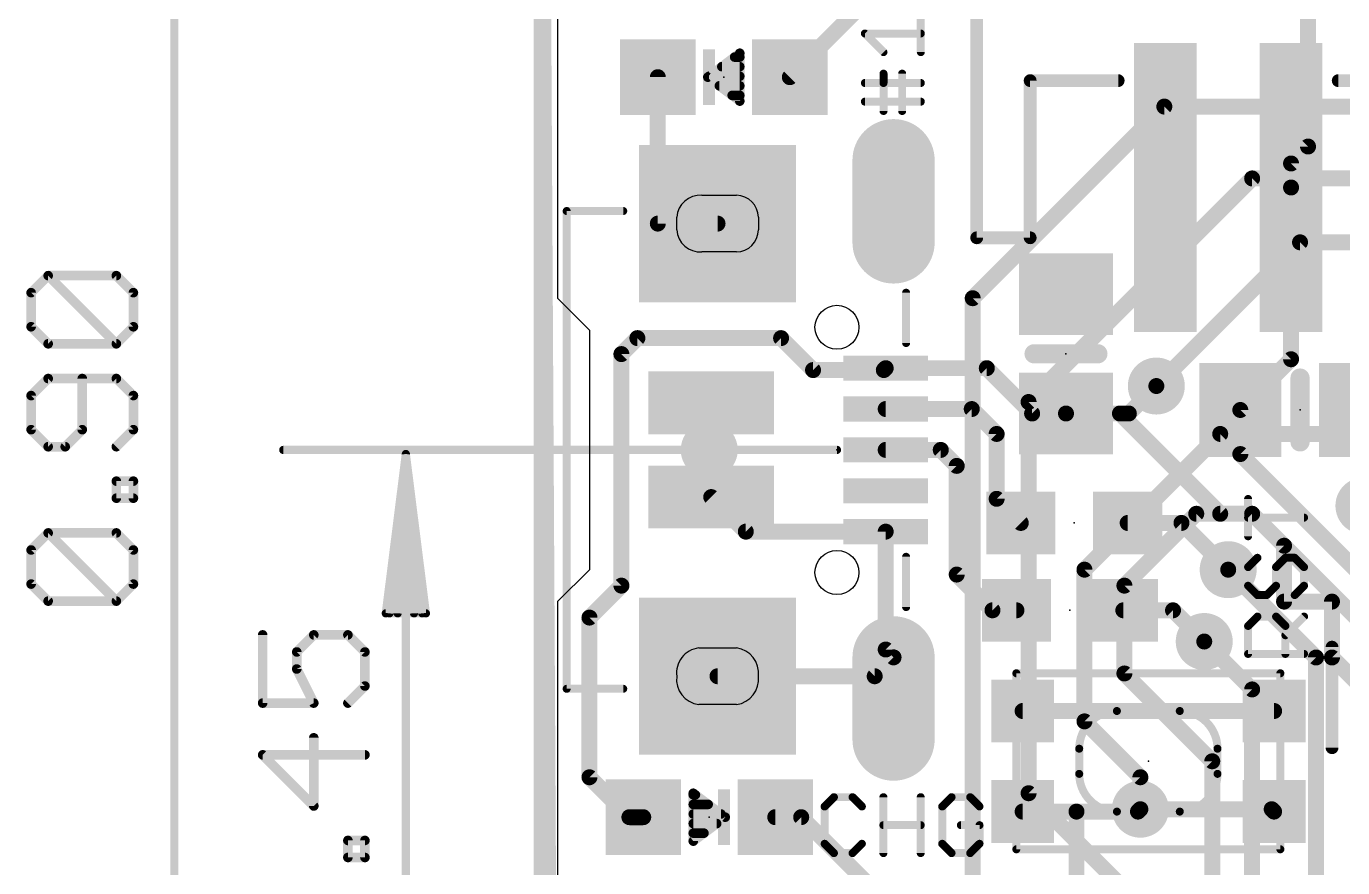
# Model space of a CAD drawing. Extents: x -8.4 to 62, y -6.5 to 32.8.
# Drawn here: x -8.45 to 12.49, y 4.78 to 18.17 of the extents above; entities that cross this region are included whole.
import ezdxf

# ---------------------------------------------------------------- set-up
doc = ezdxf.new("R2010")
doc.units = 0
for name, color, linetype in [('1', 12, 'CONTINUOUS'), ('16', 132, 'CONTINUOUS'), ('17', 110, 'CONTINUOUS'), ('18', 110, 'CONTINUOUS'), ('20', 53, 'CONTINUOUS'), ('21', 40, 'CONTINUOUS'), ('23', 40, 'CONTINUOUS'), ('47', 253, 'CONTINUOUS')]:
    doc.layers.add(name, color=color, linetype=linetype)

# ---------------------------------------------------------------- blocks, each defined once
blk = doc.blocks.new('RECT')
blk.add_solid([(-0.5, -0.5), (0.5, -0.5), (-0.5, 0.5), (0.5, 0.5)])
blk = doc.blocks.new('OFFSETP100')
at = {"const_width": 1}
blk.add_lwpolyline([(0, 0), (1, 0)], dxfattribs=at)
at = {"const_width": 0.5}
for points in [[(0, 0.25, 1), (0, -0.25)], [(1, -0.25, 1), (1, 0.25)]]:
    blk.add_lwpolyline(points, format="xyb", dxfattribs=at)
blk = doc.blocks.new('SQUAREP')
blk.add_solid([(-0.5, -0.5), (0.5, -0.5), (-0.5, 0.5), (0.5, 0.5)])
blk = doc.blocks.new('ROUNDV')
at = {"const_width": 0.5}
blk.add_lwpolyline([(0, -0.25, 1), (0, 0.25, 1), (0, -0.25)], format="xyb", dxfattribs=at)

msp = doc.modelspace()

# ---------------------------------------------------------------- linework, layer by layer
at = {"layer": '1', "const_width": 0.254}
for points in [[(-0.254, 23.241), (-0.254, -0.254)], [(3.695, 17.359), (5.588, 19.252)], [(11.938, 18.796), (11.938, 16.256)], [(1.595, 17.359), (1.595, 15.03)], [(11.938, 16.256), (11.668, 15.986)], [(11.668, 15.986), (11.668, 15.604)], [(11.668, 15.604), (11.668, 12.872)], [(1.595, 15.03), (2.545, 15.03)], [(1.016, 12.954), (1.27, 13.208)], [(1.27, 13.208), (3.556, 13.208)], [(3.556, 13.208), (4.064, 12.7)], [(1.016, 9.271), (1.016, 12.954)], [(11.668, 12.872), (10.861, 12.065)], [(4.064, 12.7), (5.19, 12.7)], [(5.19, 12.7), (5.22, 12.73)], [(5.22, 12.73), (6.828, 12.73)], [(6.828, 12.73), (7.549, 12.009)], [(9.525, 12.446), (9.088, 12.009)], [(5.22, 12.08), (6.589, 12.08)], [(6.589, 12.08), (6.985, 11.684)], [(10.861, 12.065), (10.861, 11.364)], [(7.549, 12.009), (8.088, 12.009)], [(8.946, 12.009), (8.088, 12.009)], [(9.088, 12.009), (8.946, 12.009)], [(10.541, 10.414), (8.946, 12.009)], [(6.985, 11.684), (6.985, 10.652)], [(5.22, 11.43), (6.096, 11.43)], [(6.096, 11.43), (6.35, 11.176)], [(10.861, 11.364), (13.02, 9.205)], [(6.35, 11.176), (6.35, 9.4475)], [(2.995, 10.13), (2.445, 10.68)], [(6.985, 10.652), (7.369, 10.268)], [(10.541, 10.414), (11.049, 10.414)], [(11.049, 10.414), (11.557, 9.906)], [(9.069, 10.268), (9.925, 10.268)], [(9.925, 10.268), (10.668, 9.525)], [(5.22, 10.13), (2.995, 10.13)], [(5.22, 10.13), (5.22, 8.255)], [(11.557, 9.906), (11.557, 9.017)], [(6.35, 9.4475), (6.9188, 8.8787)], [(0.508, 8.763), (1.016, 9.271)], [(6.9188, 8.8787), (7.2998, 8.8787)], [(8.9998, 8.8787), (9.7903, 8.8787)], [(9.7903, 8.8787), (10.287, 8.382)], [(11.557, 9.017), (12.319, 9.017)], [(12.319, 9.017), (12.319, 8.128)], [(0.508, 6.223), (0.508, 8.763)], [(5.22, 8.255), (5.345, 8.13)], [(5.045, 7.83), (5.345, 8.13)], [(12.319, 8.128), (13.02, 7.427)], [(2.545, 7.83), (5.045, 7.83)], [(7.398, 7.277), (11.398, 7.277)], [(1.143, 5.588), (0.508, 6.223)], [(1.363, 5.588), (1.143, 5.588)], [(3.463, 5.588), (3.876, 5.588)], [(3.876, 5.588), (5.273, 4.191)], [(7.398, 5.677), (8.255, 5.677)], [(8.255, 5.677), (9.233, 5.677)], [(8.255, 3.683), (8.255, 5.677)], [(9.233, 5.677), (9.271, 5.715)], [(9.271, 5.715), (11.36, 5.715)], [(11.36, 5.715), (11.398, 5.677)]]:
    msp.add_lwpolyline(points, dxfattribs=at)
at = {"layer": '1', "const_width": 0.127}
for points in [[(1.6585, 17.359, 1), (1.5315, 17.359)], [(3.6501, 17.4039, 1), (3.7399, 17.3141)], [(11.9829, 16.2111, 1), (11.8931, 16.3009)], [(11.8745, 16.256, 1), (12.0015, 16.256)], [(11.7315, 15.986, 1), (11.6045, 15.986)], [(11.6231, 16.0309, 1), (11.7129, 15.9411)], [(11.7315, 15.604, 1), (11.6045, 15.604)], [(11.6045, 15.604, 1), (11.7315, 15.604)], [(1.595, 15.0935, 1), (1.595, 14.9665)], [(1.5315, 15.03, 1), (1.6585, 15.03)], [(2.545, 14.9665, 1), (2.545, 15.0935)], [(1.27, 13.2715, 1), (1.27, 13.1445)], [(1.3149, 13.1631, 1), (1.2251, 13.2529)], [(3.6009, 13.2529, 1), (3.5111, 13.1631)], [(3.556, 13.1445, 1), (3.556, 13.2715)], [(1.0795, 12.954, 1), (0.9525, 12.954)], [(0.9711, 12.9989, 1), (1.0609, 12.9091)], [(11.7129, 12.8271, 1), (11.6231, 12.9169)], [(4.064, 12.7635, 1), (4.064, 12.6365)], [(4.0191, 12.6551, 1), (4.1089, 12.7449)], [(5.1451, 12.7449, 1), (5.2349, 12.6551)], [(5.22, 12.7935, 1), (5.22, 12.6665)], [(5.2649, 12.6851, 1), (5.1751, 12.7749)], [(5.19, 12.6365, 1), (5.19, 12.7635)], [(6.8729, 12.7749, 1), (6.7831, 12.6851)], [(6.828, 12.6665, 1), (6.828, 12.7935)], [(11.6045, 12.872, 1), (11.7315, 12.872)], [(9.5699, 12.4011, 1), (9.4801, 12.4909)], [(5.22, 12.1435, 1), (5.22, 12.0165)], [(6.6339, 12.1249, 1), (6.5441, 12.0351)], [(6.589, 12.0165, 1), (6.589, 12.1435)], [(10.9245, 12.065, 1), (10.7975, 12.065)], [(10.8161, 12.1099, 1), (10.9059, 12.0201)], [(7.549, 12.0725, 1), (7.549, 11.9455)], [(7.5041, 11.9641, 1), (7.5939, 12.0539)], [(8.088, 12.0725, 1), (8.088, 11.9455)], [(8.088, 11.9455, 1), (8.088, 12.0725)], [(8.946, 12.0725, 1), (8.946, 11.9455)], [(8.9909, 12.0539, 1), (8.9011, 11.9641)], [(8.946, 11.9455, 1), (8.946, 12.0725)], [(9.0431, 12.0539, 1), (9.1329, 11.9641)], [(9.088, 11.9455, 1), (9.088, 12.0725)], [(7.0485, 11.684, 1), (6.9215, 11.684)], [(6.9401, 11.6391, 1), (7.0299, 11.7289)], [(5.22, 11.4935, 1), (5.22, 11.3665)], [(6.1409, 11.4749, 1), (6.0511, 11.3851)], [(6.096, 11.3665, 1), (6.096, 11.4935)], [(10.9059, 11.4089, 1), (10.8161, 11.3191)], [(10.7975, 11.364, 1), (10.9245, 11.364)], [(6.4135, 11.176, 1), (6.2865, 11.176)], [(6.3051, 11.1311, 1), (6.3949, 11.2209)], [(2.4899, 10.7249, 1), (2.4001, 10.6351)], [(7.0299, 10.6969, 1), (6.9401, 10.6071)], [(6.9215, 10.652, 1), (7.0485, 10.652)], [(10.541, 10.4775, 1), (10.541, 10.3505)], [(10.4961, 10.3691, 1), (10.5859, 10.4589)], [(11.0939, 10.4589, 1), (11.0041, 10.3691)], [(11.049, 10.3505, 1), (11.049, 10.4775)], [(7.3241, 10.2231, 1), (7.4139, 10.3129)], [(9.069, 10.3315, 1), (9.069, 10.2045)], [(9.9699, 10.3129, 1), (9.8801, 10.2231)], [(9.925, 10.2045, 1), (9.925, 10.3315)], [(2.995, 10.1935, 1), (2.995, 10.0665)], [(2.9501, 10.0851, 1), (3.0399, 10.1749)], [(5.2835, 10.13, 1), (5.1565, 10.13)], [(5.22, 10.0665, 1), (5.22, 10.1935)], [(11.6205, 9.906, 1), (11.4935, 9.906)], [(11.5121, 9.8611, 1), (11.6019, 9.9509)], [(10.6231, 9.4801, 1), (10.7129, 9.5699)], [(6.3949, 9.4924, 1), (6.3051, 9.4026)], [(6.2865, 9.4475, 1), (6.4135, 9.4475)], [(0.9525, 9.271, 1), (1.0795, 9.271)], [(1.0609, 9.2261, 1), (0.9711, 9.3159)], [(6.9188, 8.9422, 1), (6.9188, 8.8152)], [(7.2998, 8.8152, 1), (7.2998, 8.9422)], [(8.9998, 8.9422, 1), (8.9998, 8.8152)], [(9.8352, 8.9236, 1), (9.7454, 8.8338)], [(9.7903, 8.8152, 1), (9.7903, 8.9422)], [(11.557, 9.0805, 1), (11.557, 8.9535)], [(11.4935, 9.017, 1), (11.6205, 9.017)], [(12.3825, 9.017, 1), (12.2555, 9.017)], [(12.319, 8.9535, 1), (12.319, 9.0805)], [(0.5715, 8.763, 1), (0.4445, 8.763)], [(0.4631, 8.8079, 1), (0.5529, 8.7181)], [(6.8739, 8.8338, 1), (6.9637, 8.9236)], [(5.2649, 8.2999, 1), (5.1751, 8.2101)], [(10.2421, 8.3371, 1), (10.3319, 8.4269)], [(5.1565, 8.255, 1), (5.2835, 8.255)], [(5.3899, 8.0851, 1), (5.3001, 8.1749)], [(5.3001, 8.0851, 1), (5.3899, 8.1749)], [(12.3639, 8.1729, 1), (12.2741, 8.0831)], [(12.2555, 8.128, 1), (12.3825, 8.128)], [(2.545, 7.8935, 1), (2.545, 7.7665)], [(5.045, 7.7665, 1), (5.045, 7.8935)], [(5.0001, 7.8749, 1), (5.0899, 7.7851)], [(7.398, 7.3405, 1), (7.398, 7.2135)], [(11.398, 7.2135, 1), (11.398, 7.3405)], [(0.5529, 6.2679, 1), (0.4631, 6.1781)], [(0.4445, 6.223, 1), (0.5715, 6.223)], [(1.143, 5.6515, 1), (1.143, 5.5245)], [(1.0981, 5.5431, 1), (1.1879, 5.6329)], [(1.363, 5.5245, 1), (1.363, 5.6515)], [(3.463, 5.6515, 1), (3.463, 5.5245)], [(3.9209, 5.6329, 1), (3.8311, 5.5431)], [(3.876, 5.5245, 1), (3.876, 5.6515)], [(7.398, 5.7405, 1), (7.398, 5.6135)], [(8.255, 5.7405, 1), (8.255, 5.6135)], [(8.3185, 5.677, 1), (8.1915, 5.677)], [(8.255, 5.6135, 1), (8.255, 5.7405)], [(9.1881, 5.7219, 1), (9.2779, 5.6321)], [(9.271, 5.7785, 1), (9.271, 5.6515)], [(9.3159, 5.6701, 1), (9.2261, 5.7599)], [(9.233, 5.6135, 1), (9.233, 5.7405)], [(11.4049, 5.7599, 1), (11.3151, 5.6701)], [(11.3531, 5.6321, 1), (11.4429, 5.7219)], [(11.36, 5.6515, 1), (11.36, 5.7785)]]:
    msp.add_lwpolyline(points, format="xyb", dxfattribs=at)
at = {"layer": '16', "const_width": 0.254}
for points in [[(-0.254, 23.114), (-0.127, 0.254)], [(9.652, 16.891), (6.604, 13.843)], [(13.462, 16.891), (9.652, 16.891)], [(7.493, 12.192), (11.049, 15.748)], [(11.049, 15.748), (13.335, 15.748)], [(9.525, 12.446), (11.811, 14.732)], [(11.811, 14.732), (14.351, 14.732)], [(6.604, 13.843), (6.604, 3.937)], [(7.493, 5.969), (7.493, 12.192)], [(10.541, 11.684), (8.382, 9.525)], [(13.97, 11.684), (10.541, 11.684)], [(10.16, 10.414), (9.017, 9.271)], [(11.049, 10.414), (10.16, 10.414)], [(12.954, 8.509), (11.049, 10.414)], [(8.382, 9.525), (8.382, 7.112)], [(10.668, 9.525), (12.065, 8.128)], [(9.017, 9.271), (9.017, 7.874)], [(11.049, 7.62), (10.287, 8.382)], [(12.065, 8.128), (12.065, 3.683)], [(9.017, 7.874), (10.414, 6.477)], [(11.049, 3.937), (11.049, 7.62)], [(8.382, 7.112), (9.271, 6.223)], [(10.414, 6.477), (10.414, 2.794)], [(9.271, 6.223), (9.271, 5.715)], [(8.89, 4.572), (7.493, 5.969)]]:
    msp.add_lwpolyline(points, dxfattribs=at)
at = {"layer": '16', "const_width": 0.127}
for points in [[(9.652, 16.9545, 1), (9.652, 16.8275)], [(9.6969, 16.8461, 1), (9.6071, 16.9359)], [(11.049, 15.8115, 1), (11.049, 15.6845)], [(11.0939, 15.7031, 1), (11.0041, 15.7929)], [(11.811, 14.7955, 1), (11.811, 14.6685)], [(11.8559, 14.6871, 1), (11.7661, 14.7769)], [(6.6675, 13.843, 1), (6.5405, 13.843)], [(6.5591, 13.8879, 1), (6.6489, 13.7981)], [(9.4801, 12.4909, 1), (9.5699, 12.4011)], [(7.5565, 12.192, 1), (7.4295, 12.192)], [(7.4481, 12.2369, 1), (7.5379, 12.1471)], [(10.541, 11.7475, 1), (10.541, 11.6205)], [(10.5859, 11.6391, 1), (10.4961, 11.7289)], [(10.16, 10.4775, 1), (10.16, 10.3505)], [(10.2049, 10.3691, 1), (10.1151, 10.4589)], [(11.0939, 10.4589, 1), (11.0041, 10.3691)], [(11.049, 10.3505, 1), (11.049, 10.4775)], [(8.4455, 9.525, 1), (8.3185, 9.525)], [(8.3371, 9.5699, 1), (8.4269, 9.4801)], [(10.7129, 9.5699, 1), (10.6231, 9.4801)], [(9.0805, 9.271, 1), (8.9535, 9.271)], [(8.9721, 9.3159, 1), (9.0619, 9.2261)], [(10.3319, 8.4269, 1), (10.2421, 8.3371)], [(12.1285, 8.128, 1), (12.0015, 8.128)], [(12.0201, 8.0831, 1), (12.1099, 8.1729)], [(9.0619, 7.9189, 1), (8.9721, 7.8291)], [(8.9535, 7.874, 1), (9.0805, 7.874)], [(11.1125, 7.62, 1), (10.9855, 7.62)], [(11.0041, 7.5751, 1), (11.0939, 7.6649)], [(8.4269, 7.1569, 1), (8.3371, 7.0671)], [(8.3185, 7.112, 1), (8.4455, 7.112)], [(10.4775, 6.477, 1), (10.3505, 6.477)], [(10.3691, 6.4321, 1), (10.4589, 6.5219)], [(9.3345, 6.223, 1), (9.2075, 6.223)], [(9.2261, 6.1781, 1), (9.3159, 6.2679)], [(7.5379, 6.0139, 1), (7.4481, 5.9241)], [(7.4295, 5.969, 1), (7.5565, 5.969)], [(9.2075, 5.715, 1), (9.3345, 5.715)]]:
    msp.add_lwpolyline(points, format="xyb", dxfattribs=at)
at = {"layer": '20'}
for p, q in [((0, 20.32), (0, 13.843)), ((2.295, 15.48), (2.845, 15.48)), ((1.895, 14.93), (1.895, 15.13)), ((3.195, 15.13), (3.195, 14.93)), ((2.845, 14.58), (2.295, 14.58)), ((0, 13.843), (0.508, 13.335)), ((0.508, 13.335), (0.508, 9.525)), ((0.508, 9.525), (0, 9.017)), ((0, 9.017), (0, 2.54)), ((2.245, 8.28), (2.845, 8.28)), ((2.845, 7.38), (2.245, 7.38))]:
    msp.add_line(p, q, dxfattribs=at)
for centre in [(4.445, 13.38), (4.445, 9.48)]:
    msp.add_circle(centre, 0.35, dxfattribs=at)
for centre, radius, start, end in [((2.27, 15.105), 0.3758, 86.1859, 176.1859), ((2.845, 15.13), 0.35, 0, 90), ((2.27, 14.955), 0.3758, 183.8141, 273.8141), ((2.845, 14.93), 0.35, 270, 0), ((2.295, 7.88), 0.4031, 97.125, 187.125), ((2.795, 7.88), 0.4031, 352.875, 82.875), ((2.295, 7.78), 0.4031, 172.875, 262.875), ((2.795, 7.78), 0.4031, 277.125, 7.125)]:
    msp.add_arc(centre, radius, start, end, dxfattribs=at)
at = {"layer": '21'}
for points, const_width in [([(6.668, 14.804), (6.668, 18.804)], 0.2032), ([(5.7785, 17.7567), (5.7785, 18.3499)], 0.127), ([(5.1853, 17.7567), (4.8887, 18.0533)], 0.127), ([(4.8887, 18.0533), (5.7785, 18.0533)], 0.127), ([(2.899, 17.74), (2.391, 17.359)], 0.1524), ([(2.899, 16.978), (2.899, 17.74)], 0.1524), ([(2.6137, 17.526), (2.899, 17.526)], 0.1524), ([(2.8169, 17.6784), (2.899, 17.6784)], 0.1524), ([(2.391, 17.359), (2.899, 16.978)], 0.1524), ([(2.4105, 17.3736), (2.899, 17.3736)], 0.1524), ([(5.1853, 17.2661), (5.1853, 17.4144)], 0.127), ([(5.4819, 16.8212), (5.4819, 17.4144)], 0.127), ([(8.918, 17.304), (7.518, 17.304)], 0.2032), ([(7.518, 17.304), (7.518, 14.804)], 0.2032), ([(13.818, 17.304), (12.418, 17.304)], 0.2032), ([(2.5747, 17.2212), (2.899, 17.2212)], 0.1524), ([(4.8887, 17.2661), (5.7785, 17.2661)], 0.127), ([(5.1853, 16.8212), (5.1853, 17.2661)], 0.127), ([(2.7779, 17.0688), (2.899, 17.0688)], 0.1524), ([(5.7785, 16.9695), (4.8887, 16.9695)], 0.127), ([(1.045, 15.23), (0.145, 15.23)], 0.127), ([(0.145, 15.23), (0.145, 7.63)], 0.127), ([(7.518, 14.804), (6.668, 14.804)], 0.2032), ([(5.545, 13.93), (5.545, 13.13)], 0.127), ([(7.58, 12.959), (8.596, 12.959)], 0.3048), ([(11.811, 12.573), (11.811, 11.557)], 0.3048), ([(10.9847, 10.0563), (10.9847, 10.6494)], 0.127), ([(11.8745, 10.3528), (10.9847, 10.3528)], 0.127), ([(5.545, 9.73), (5.545, 8.93)], 0.127), ([(11.133, 9.7139), (10.9847, 9.5656)], 0.127), ([(11.4296, 9.5656), (11.5779, 9.7139)], 0.127), ([(11.5779, 9.7139), (11.7262, 9.7139)], 0.127), ([(11.7262, 9.7139), (11.8745, 9.5656)], 0.127), ([(10.9847, 9.5656), (10.9847, 9.269)], 0.127), ([(11.4296, 9.269), (11.4296, 9.5656)], 0.127), ([(11.8745, 9.5656), (11.8745, 9.269)], 0.127), ([(10.9847, 9.269), (11.133, 9.1207)], 0.127), ([(11.2813, 9.1207), (11.4296, 9.269)], 0.127), ([(11.8745, 9.269), (11.7262, 9.1207)], 0.127), ([(11.133, 9.1207), (11.2813, 9.1207)], 0.127), ([(10.9847, 8.6301), (11.133, 8.7784)], 0.127), ([(11.133, 8.7784), (11.4296, 8.7784)], 0.127), ([(11.4296, 8.7784), (11.5779, 8.6301)], 0.127), ([(11.5779, 8.4818), (11.8745, 8.7784)], 0.127), ([(10.9847, 8.1852), (10.9847, 8.6301)], 0.127), ([(11.5779, 8.6301), (11.5779, 8.1852)], 0.127), ([(12.32, 6.693), (12.32, 8.293)], 0.2032), ([(11.8745, 8.1852), (10.9847, 8.1852)], 0.127), ([(7.298, 5.077), (7.298, 7.877)], 0.127), ([(7.298, 7.877), (11.498, 7.877)], 0.127), ([(11.498, 7.877), (11.498, 5.077)], 0.127), ([(0.145, 7.63), (1.045, 7.63)], 0.127), ([(8.898, 7.277), (9.898, 7.277)], 0.127), ([(8.298, 6.277), (8.298, 6.677)], 0.127), ([(10.498, 6.677), (10.498, 6.277)], 0.127), ([(2.667, 5.588), (2.159, 5.969)], 0.1524), ([(2.159, 5.969), (2.159, 5.207)], 0.1524), ([(2.159, 5.9436), (2.1929, 5.9436)], 0.1524), ([(2.159, 5.7912), (2.3961, 5.7912)], 0.1524), ([(4.3965, 5.9063), (4.2482, 5.758)], 0.127), ([(4.6931, 5.9063), (4.3965, 5.9063)], 0.127), ([(4.8414, 5.758), (4.6931, 5.9063)], 0.127), ([(5.1837, 5.0165), (5.1837, 5.9063)], 0.127), ([(5.7769, 5.9063), (5.7769, 5.0165)], 0.127), ([(6.2675, 5.9063), (6.1193, 5.758)], 0.127), ([(6.5641, 5.9063), (6.2675, 5.9063)], 0.127), ([(6.7124, 5.758), (6.5641, 5.9063)], 0.127), ([(2.159, 5.6388), (2.5993, 5.6388)], 0.1524), ([(2.159, 5.207), (2.667, 5.588)], 0.1524), ([(4.2482, 5.758), (4.2482, 5.1648)], 0.127), ([(6.1193, 5.758), (6.1193, 5.1648)], 0.127), ([(9.898, 5.677), (8.898, 5.677)], 0.127), ([(2.159, 5.4864), (2.5315, 5.4864)], 0.1524), ([(5.1837, 5.4614), (5.7769, 5.4614)], 0.127), ([(6.7124, 5.4614), (6.4158, 5.4614)], 0.127), ([(6.7124, 5.1648), (6.7124, 5.4614)], 0.127), ([(2.159, 5.334), (2.3283, 5.334)], 0.1524), ([(4.2482, 5.1648), (4.3965, 5.0165)], 0.127), ([(4.3965, 5.0165), (4.6931, 5.0165)], 0.127), ([(4.6931, 5.0165), (4.8414, 5.1648)], 0.127), ([(6.1193, 5.1648), (6.2675, 5.0165)], 0.127), ([(6.2675, 5.0165), (6.5641, 5.0165)], 0.127), ([(6.5641, 5.0165), (6.7124, 5.1648)], 0.127), ([(11.498, 5.077), (7.298, 5.077)], 0.127)]:
    msp.add_lwpolyline(points, dxfattribs=dict(at, const_width=const_width))
for points, const_width in [([(4.8887, 18.0851, 1), (4.8887, 18.0216)], 0.0635), ([(4.9112, 18.0758, 1), (4.8663, 18.0309)], 0.0635), ([(5.7785, 18.0216, 1), (5.7785, 18.0851)], 0.0635), ([(2.9371, 17.74, 1), (2.8609, 17.74)], 0.0762), ([(2.9219, 17.7095, 1), (2.8761, 17.7705)], 0.0762), ([(5.1629, 17.7343, 1), (5.2078, 17.7792)], 0.0635), ([(2.6137, 17.5641, 1), (2.6137, 17.4879)], 0.0762), ([(2.8169, 17.7165, 1), (2.8169, 17.6403)], 0.0762), ([(2.899, 17.6403, 1), (2.899, 17.7165)], 0.0762), ([(2.899, 17.4879, 1), (2.899, 17.5641)], 0.0762), ([(5.7468, 17.7567, 1), (5.8102, 17.7567)], 0.0635), ([(2.4139, 17.3895, 1), (2.3681, 17.3285)], 0.0762), ([(2.3681, 17.3895, 1), (2.4139, 17.3285)], 0.0762), ([(2.4105, 17.4117, 1), (2.4105, 17.3355)], 0.0762), ([(2.899, 17.3355, 1), (2.899, 17.4117)], 0.0762), ([(5.2171, 17.4144, 1), (5.1536, 17.4144)], 0.0635), ([(5.5137, 17.4144, 1), (5.4502, 17.4144)], 0.0635), ([(7.518, 17.3548, 1), (7.518, 17.2532)], 0.1016), ([(7.5688, 17.304, 1), (7.4672, 17.304)], 0.1016), ([(8.918, 17.2532, 1), (8.918, 17.3548)], 0.1016), ([(12.418, 17.3548, 1), (12.418, 17.2532)], 0.1016), ([(2.5747, 17.2593, 1), (2.5747, 17.1831)], 0.0762), ([(2.899, 17.1831, 1), (2.899, 17.2593)], 0.0762), ([(4.8887, 17.2979, 1), (4.8887, 17.2344)], 0.0635), ([(5.2171, 17.2661, 1), (5.1536, 17.2661)], 0.0635), ([(5.1536, 17.2661, 1), (5.2171, 17.2661)], 0.0635), ([(5.7785, 17.2344, 1), (5.7785, 17.2979)], 0.0635), ([(2.7779, 17.1069, 1), (2.7779, 17.0307)], 0.0762), ([(2.8609, 16.978, 1), (2.9371, 16.978)], 0.0762), ([(2.8761, 16.9475, 1), (2.9219, 17.0085)], 0.0762), ([(2.899, 17.0307, 1), (2.899, 17.1069)], 0.0762), ([(4.8887, 17.0013, 1), (4.8887, 16.9378)], 0.0635), ([(5.7785, 16.9378, 1), (5.7785, 17.0013)], 0.0635), ([(5.1536, 16.8212, 1), (5.2171, 16.8212)], 0.0635), ([(5.4502, 16.8212, 1), (5.5137, 16.8212)], 0.0635), ([(0.145, 15.2618, 1), (0.145, 15.1982)], 0.0635), ([(0.1768, 15.23, 1), (0.1133, 15.23)], 0.0635), ([(1.045, 15.1982, 1), (1.045, 15.2618)], 0.0635), ([(6.668, 14.8548, 1), (6.668, 14.7532)], 0.1016), ([(7.518, 14.7532, 1), (7.518, 14.8548)], 0.1016), ([(6.6172, 14.804, 1), (6.7188, 14.804)], 0.1016), ([(7.4672, 14.804, 1), (7.5688, 14.804)], 0.1016), ([(5.5767, 13.93, 1), (5.5133, 13.93)], 0.0635), ([(5.5133, 13.13, 1), (5.5767, 13.13)], 0.0635), ([(7.58, 13.0352, 1), (7.58, 12.8828)], 0.1524), ([(8.596, 12.8828, 1), (8.596, 13.0352)], 0.1524), ([(11.8872, 12.573, 1), (11.7348, 12.573)], 0.1524), ([(11.7348, 11.557, 1), (11.8872, 11.557)], 0.1524), ([(11.0165, 10.6494, 1), (10.953, 10.6494)], 0.0635), ([(10.9847, 10.3846, 1), (10.9847, 10.3211)], 0.0635), ([(11.8745, 10.3211, 1), (11.8745, 10.3846)], 0.0635), ([(10.953, 10.0563, 1), (11.0165, 10.0563)], 0.0635), ([(5.5767, 9.73, 1), (5.5133, 9.73)], 0.0635), ([(11.1555, 9.6915, 1), (11.1106, 9.7364)], 0.0635), ([(11.5779, 9.7457, 1), (11.5779, 9.6822)], 0.0635), ([(11.6004, 9.6915, 1), (11.5555, 9.7364)], 0.0635), ([(11.7487, 9.7364, 1), (11.7038, 9.6915)], 0.0635), ([(11.7262, 9.6822, 1), (11.7262, 9.7457)], 0.0635), ([(11.0165, 9.5656, 1), (10.953, 9.5656)], 0.0635), ([(10.9623, 9.5881, 1), (11.0072, 9.5432)], 0.0635), ([(11.4614, 9.5656, 1), (11.3979, 9.5656)], 0.0635), ([(11.4072, 9.5881, 1), (11.4521, 9.5432)], 0.0635), ([(11.9063, 9.5656, 1), (11.8428, 9.5656)], 0.0635), ([(11.852, 9.5432, 1), (11.897, 9.5881)], 0.0635), ([(10.953, 9.269, 1), (11.0165, 9.269)], 0.0635), ([(11.0072, 9.2915, 1), (10.9623, 9.2466)], 0.0635), ([(11.3979, 9.269, 1), (11.4614, 9.269)], 0.0635), ([(11.4521, 9.2466, 1), (11.4072, 9.2915)], 0.0635), ([(11.8428, 9.269, 1), (11.9063, 9.269)], 0.0635), ([(11.897, 9.2466, 1), (11.852, 9.2915)], 0.0635), ([(11.133, 9.1525, 1), (11.133, 9.089)], 0.0635), ([(11.1106, 9.0983, 1), (11.1555, 9.1432)], 0.0635), ([(11.2589, 9.1432, 1), (11.3038, 9.0983)], 0.0635), ([(11.2813, 9.089, 1), (11.2813, 9.1525)], 0.0635), ([(11.7038, 9.1432, 1), (11.7487, 9.0983)], 0.0635), ([(5.5133, 8.93, 1), (5.5767, 8.93)], 0.0635), ([(11.133, 8.8101, 1), (11.133, 8.7466)], 0.0635), ([(11.1555, 8.7559, 1), (11.1106, 8.8008)], 0.0635), ([(11.4521, 8.8008, 1), (11.4072, 8.7559)], 0.0635), ([(11.4296, 8.7466, 1), (11.4296, 8.8101)], 0.0635), ([(11.897, 8.7559, 1), (11.852, 8.8008)], 0.0635), ([(11.0165, 8.6301, 1), (10.953, 8.6301)], 0.0635), ([(10.9623, 8.6526, 1), (11.0072, 8.6076)], 0.0635), ([(11.6097, 8.6301, 1), (11.5462, 8.6301)], 0.0635), ([(11.5555, 8.6076, 1), (11.6004, 8.6526)], 0.0635), ([(11.5555, 8.5043, 1), (11.6004, 8.4594)], 0.0635), ([(12.3708, 8.293, 1), (12.2692, 8.293)], 0.1016), ([(10.9847, 8.217, 1), (10.9847, 8.1535)], 0.0635), ([(10.953, 8.1852, 1), (11.0165, 8.1852)], 0.0635), ([(11.5462, 8.1852, 1), (11.6097, 8.1852)], 0.0635), ([(11.8745, 8.1535, 1), (11.8745, 8.217)], 0.0635), ([(7.298, 7.9088, 1), (7.298, 7.8453)], 0.0635), ([(7.3297, 7.877, 1), (7.2663, 7.877)], 0.0635), ([(11.5298, 7.877, 1), (11.4663, 7.877)], 0.0635), ([(11.498, 7.8453, 1), (11.498, 7.9088)], 0.0635), ([(0.145, 7.6618, 1), (0.145, 7.5983)], 0.0635), ([(0.1133, 7.63, 1), (0.1768, 7.63)], 0.0635), ([(1.045, 7.5983, 1), (1.045, 7.6618)], 0.0635), ([(8.898, 7.277, 0.4142), (8.298, 6.677)], 0.127), ([(8.898, 7.3087, 1), (8.898, 7.2453)], 0.0635), ([(8.898, 7.2453, 1), (8.898, 7.3087)], 0.0635), ([(10.498, 6.677, 0.4142), (9.898, 7.277)], 0.127), ([(9.898, 7.3087, 1), (9.898, 7.2453)], 0.0635), ([(9.898, 7.2453, 1), (9.898, 7.3087)], 0.0635), ([(8.3298, 6.677, 1), (8.2662, 6.677)], 0.0635), ([(8.2662, 6.677, 1), (8.3298, 6.677)], 0.0635), ([(10.5298, 6.677, 1), (10.4663, 6.677)], 0.0635), ([(10.4663, 6.677, 1), (10.5298, 6.677)], 0.0635), ([(12.2692, 6.693, 1), (12.3708, 6.693)], 0.1016), ([(8.3298, 6.277, 1), (8.2662, 6.277)], 0.0635), ([(8.2662, 6.277, 1), (8.3298, 6.277)], 0.0635), ([(8.298, 6.277, 0.4142), (8.898, 5.677)], 0.127), ([(9.898, 5.677, 0.4142), (10.498, 6.277)], 0.127), ([(10.5298, 6.277, 1), (10.4663, 6.277)], 0.0635), ([(10.4663, 6.277, 1), (10.5298, 6.277)], 0.0635), ([(2.1819, 5.9995, 1), (2.1361, 5.9385)], 0.0762), ([(2.1971, 5.969, 1), (2.1209, 5.969)], 0.0762), ([(2.159, 5.9817, 1), (2.159, 5.9055)], 0.0762), ([(2.159, 5.8293, 1), (2.159, 5.7531)], 0.0762), ([(2.1929, 5.9055, 1), (2.1929, 5.9817)], 0.0762), ([(2.3961, 5.7531, 1), (2.3961, 5.8293)], 0.0762), ([(4.3965, 5.938, 1), (4.3965, 5.8745)], 0.0635), ([(4.419, 5.8838, 1), (4.3741, 5.9287)], 0.0635), ([(4.7156, 5.9287, 1), (4.6706, 5.8838)], 0.0635), ([(4.6931, 5.8745, 1), (4.6931, 5.938)], 0.0635), ([(5.2155, 5.9063, 1), (5.152, 5.9063)], 0.0635), ([(5.8087, 5.9063, 1), (5.7452, 5.9063)], 0.0635), ([(6.2675, 5.938, 1), (6.2675, 5.8745)], 0.0635), ([(6.29, 5.8838, 1), (6.2451, 5.9287)], 0.0635), ([(6.5866, 5.9287, 1), (6.5417, 5.8838)], 0.0635), ([(6.5641, 5.8745, 1), (6.5641, 5.938)], 0.0635), ([(2.159, 5.6769, 1), (2.159, 5.6007)], 0.0762), ([(2.5993, 5.6007, 1), (2.5993, 5.6769)], 0.0762), ([(2.6899, 5.5575, 1), (2.6441, 5.6185)], 0.0762), ([(2.6441, 5.5575, 1), (2.6899, 5.6185)], 0.0762), ([(4.28, 5.758, 1), (4.2165, 5.758)], 0.0635), ([(4.2258, 5.7804, 1), (4.2707, 5.7355)], 0.0635), ([(4.8189, 5.7355, 1), (4.8638, 5.7804)], 0.0635), ([(6.151, 5.758, 1), (6.0875, 5.758)], 0.0635), ([(6.0968, 5.7804, 1), (6.1417, 5.7355)], 0.0635), ([(6.69, 5.7355, 1), (6.7349, 5.7804)], 0.0635), ([(8.898, 5.7088, 1), (8.898, 5.6453)], 0.0635), ([(8.898, 5.6453, 1), (8.898, 5.7088)], 0.0635), ([(9.898, 5.7088, 1), (9.898, 5.6453)], 0.0635), ([(9.898, 5.6453, 1), (9.898, 5.7088)], 0.0635), ([(2.159, 5.5245, 1), (2.159, 5.4483)], 0.0762), ([(2.5315, 5.4483, 1), (2.5315, 5.5245)], 0.0762), ([(5.1837, 5.4931, 1), (5.1837, 5.4296)], 0.0635), ([(5.7769, 5.4296, 1), (5.7769, 5.4931)], 0.0635), ([(6.4158, 5.4931, 1), (6.4158, 5.4296)], 0.0635), ([(6.7442, 5.4614, 1), (6.6807, 5.4614)], 0.0635), ([(6.7124, 5.4296, 1), (6.7124, 5.4931)], 0.0635), ([(2.159, 5.3721, 1), (2.159, 5.2959)], 0.0762), ([(2.1361, 5.2375, 1), (2.1819, 5.1765)], 0.0762), ([(2.1209, 5.207, 1), (2.1971, 5.207)], 0.0762), ([(2.3283, 5.2959, 1), (2.3283, 5.3721)], 0.0762), ([(4.2707, 5.1872, 1), (4.2258, 5.1423)], 0.0635), ([(4.2165, 5.1648, 1), (4.28, 5.1648)], 0.0635), ([(4.3965, 5.0483, 1), (4.3965, 4.9848)], 0.0635), ([(4.3741, 4.994, 1), (4.419, 5.039)], 0.0635), ([(4.6706, 5.039, 1), (4.7156, 4.994)], 0.0635), ([(4.6931, 4.9848, 1), (4.6931, 5.0483)], 0.0635), ([(4.8638, 5.1423, 1), (4.8189, 5.1872)], 0.0635), ([(5.152, 5.0165, 1), (5.2155, 5.0165)], 0.0635), ([(5.7452, 5.0165, 1), (5.8087, 5.0165)], 0.0635), ([(6.1417, 5.1872, 1), (6.0968, 5.1423)], 0.0635), ([(6.0875, 5.1648, 1), (6.151, 5.1648)], 0.0635), ([(6.2675, 5.0483, 1), (6.2675, 4.9848)], 0.0635), ([(6.2451, 4.994, 1), (6.29, 5.039)], 0.0635), ([(6.5417, 5.039, 1), (6.5866, 4.994)], 0.0635), ([(6.5641, 4.9848, 1), (6.5641, 5.0483)], 0.0635), ([(6.6807, 5.1648, 1), (6.7442, 5.1648)], 0.0635), ([(6.7349, 5.1423, 1), (6.69, 5.1872)], 0.0635), ([(7.298, 5.1087, 1), (7.298, 5.0453)], 0.0635), ([(7.2663, 5.077, 1), (7.3297, 5.077)], 0.0635), ([(11.4663, 5.077, 1), (11.5298, 5.077)], 0.0635), ([(11.498, 5.0453, 1), (11.498, 5.1087)], 0.0635)]:
    msp.add_lwpolyline(points, format="xyb", dxfattribs=dict(at, const_width=const_width))
at = {"layer": '23'}
for p in [(2.645, 17.359), (8.088, 12.959), (11.811, 12.065), (4.445, 11.43), (8.219, 10.268), (8.1498, 8.8787), (9.398, 6.477), (2.413, 5.588)]:
    msp.add_point(p, dxfattribs=at)
at = {"layer": '47'}
for points, const_width in [([(-6.096, 0.065), (-6.096, 22.795)], 0.13), ([(-8.3737, 13.9312), (-8.1025, 14.2024)], 0.1524), ([(-8.1025, 14.2024), (-7.0179, 14.2024)], 0.1524), ([(-7.0179, 13.1177), (-8.1025, 14.2024)], 0.1524), ([(-7.0179, 14.2024), (-6.7467, 13.9312)], 0.1524), ([(-8.3737, 13.3889), (-8.3737, 13.9312)], 0.1524), ([(-6.7467, 13.9312), (-6.7467, 13.3889)], 0.1524), ([(-8.1025, 13.1177), (-8.3737, 13.3889)], 0.1524), ([(-6.7467, 13.3889), (-7.0179, 13.1177)], 0.1524), ([(-7.0179, 13.1177), (-8.1025, 13.1177)], 0.1524), ([(-8.1025, 12.5652), (-8.3737, 12.294)], 0.1524), ([(-7.0179, 12.5652), (-8.1025, 12.5652)], 0.1524), ([(-7.5602, 11.7517), (-7.5602, 12.5652)], 0.1524), ([(-6.7467, 12.294), (-7.0179, 12.5652)], 0.1524), ([(-8.3737, 12.294), (-8.3737, 11.7517)], 0.1524), ([(-6.7467, 11.7517), (-6.7467, 12.294)], 0.1524), ([(-8.3737, 11.7517), (-8.1025, 11.4805)], 0.1524), ([(-7.8314, 11.4805), (-7.5602, 11.7517)], 0.1524), ([(-7.0179, 11.4805), (-6.7467, 11.7517)], 0.1524), ([(-8.1025, 11.4805), (-7.8314, 11.4805)], 0.1524), ([(4.445, 11.43), (-4.363, 11.43)], 0.13), ([(-2.413, 11.365), (-2.7322, 8.83)], 0.13), ([(-2.413, 11.365), (-2.673, 8.83)], 0.13), ([(-2.413, 11.365), (-2.543, 8.83)], 0.13), ([(-2.413, 0.065), (-2.413, 11.365)], 0.13), ([(-2.0938, 8.83), (-2.413, 11.365)], 0.13), ([(-2.283, 8.83), (-2.413, 11.365)], 0.13), ([(-2.153, 8.83), (-2.413, 11.365)], 0.13), ([(-7.0179, 10.662), (-7.0179, 10.9331)], 0.1524), ([(-7.0179, 10.9331), (-6.7467, 10.9331)], 0.1524), ([(-6.7467, 10.9331), (-6.7467, 10.662)], 0.1524), ([(-6.7467, 10.662), (-7.0179, 10.662)], 0.1524), ([(-8.3737, 9.8383), (-8.1025, 10.1095)], 0.1524), ([(-8.1025, 10.1095), (-7.0179, 10.1095)], 0.1524), ([(-7.0179, 9.0248), (-8.1025, 10.1095)], 0.1524), ([(-7.0179, 10.1095), (-6.7467, 9.8383)], 0.1524), ([(-8.3737, 9.296), (-8.3737, 9.8383)], 0.1524), ([(-6.7467, 9.8383), (-6.7467, 9.296)], 0.1524), ([(-8.1025, 9.0248), (-8.3737, 9.296)], 0.1524), ([(-6.7467, 9.296), (-7.0179, 9.0248)], 0.1524), ([(-7.0179, 9.0248), (-8.1025, 9.0248)], 0.1524), ([(-2.7322, 8.83), (-2.0938, 8.83)], 0.13), ([(-4.6907, 8.4874), (-4.6907, 7.4027)], 0.1524), ([(-4.1484, 8.2162), (-3.8772, 8.4874)], 0.1524), ([(-3.8772, 8.4874), (-3.3349, 8.4874)], 0.1524), ([(-3.3349, 8.4874), (-3.0637, 8.2162)], 0.1524), ([(-4.1484, 7.945), (-4.1484, 8.2162)], 0.1524), ([(-3.0637, 8.2162), (-3.0637, 7.6739)], 0.1524), ([(-3.8772, 7.4027), (-4.1484, 7.945)], 0.1524), ([(-3.0637, 7.6739), (-3.3349, 7.4027)], 0.1524), ([(-4.6907, 7.4027), (-3.8772, 7.4027)], 0.1524), ([(-3.8772, 5.7655), (-3.8772, 6.8502)], 0.1524), ([(-3.0637, 6.579), (-4.6907, 6.579)], 0.1524), ([(-4.6907, 6.579), (-3.8772, 5.7655)], 0.1524), ([(-3.3349, 4.947), (-3.3349, 5.2181)], 0.1524), ([(-3.3349, 5.2181), (-3.0637, 5.2181)], 0.1524), ([(-3.0637, 5.2181), (-3.0637, 4.947)], 0.1524), ([(-3.0637, 4.947), (-3.3349, 4.947)], 0.1524)]:
    msp.add_lwpolyline(points, dxfattribs=dict(at, const_width=const_width))
for points, const_width in [([(-8.0756, 14.2293, 1), (-8.1295, 14.1754)], 0.0762), ([(-8.1025, 14.2405, 1), (-8.1025, 14.1643)], 0.0762), ([(-8.0756, 14.1754, 1), (-8.1295, 14.2293)], 0.0762), ([(-6.9909, 14.2293, 1), (-7.0448, 14.1754)], 0.0762), ([(-7.0179, 14.1643, 1), (-7.0179, 14.2405)], 0.0762), ([(-8.3356, 13.9312, 1), (-8.4118, 13.9312)], 0.0762), ([(-8.4006, 13.9581, 1), (-8.3467, 13.9043)], 0.0762), ([(-6.7086, 13.9312, 1), (-6.7848, 13.9312)], 0.0762), ([(-6.7736, 13.9043, 1), (-6.7198, 13.9581)], 0.0762), ([(-8.3467, 13.4158, 1), (-8.4006, 13.3619)], 0.0762), ([(-8.4118, 13.3889, 1), (-8.3356, 13.3889)], 0.0762), ([(-6.7848, 13.3889, 1), (-6.7086, 13.3889)], 0.0762), ([(-6.7198, 13.3619, 1), (-6.7736, 13.4158)], 0.0762), ([(-8.1025, 13.1558, 1), (-8.1025, 13.0796)], 0.0762), ([(-7.0179, 13.0796, 1), (-7.0179, 13.1558)], 0.0762), ([(-8.1295, 13.0908, 1), (-8.0756, 13.1446)], 0.0762), ([(-7.0448, 13.1446, 1), (-6.9909, 13.0908)], 0.0762), ([(-7.0448, 13.0908, 1), (-6.9909, 13.1446)], 0.0762), ([(-8.1025, 12.6033, 1), (-8.1025, 12.5271)], 0.0762), ([(-8.0756, 12.5383, 1), (-8.1295, 12.5921)], 0.0762), ([(-7.5221, 12.5652, 1), (-7.5983, 12.5652)], 0.0762), ([(-6.9909, 12.5921, 1), (-7.0448, 12.5383)], 0.0762), ([(-7.0179, 12.5271, 1), (-7.0179, 12.6033)], 0.0762), ([(-8.3356, 12.294, 1), (-8.4118, 12.294)], 0.0762), ([(-8.4006, 12.321, 1), (-8.3467, 12.2671)], 0.0762), ([(-6.7086, 12.294, 1), (-6.7848, 12.294)], 0.0762), ([(-6.7736, 12.2671, 1), (-6.7198, 12.321)], 0.0762), ([(-8.4118, 11.7517, 1), (-8.3356, 11.7517)], 0.0762), ([(-8.3467, 11.7786, 1), (-8.4006, 11.7248)], 0.0762), ([(-7.5983, 11.7517, 1), (-7.5221, 11.7517)], 0.0762), ([(-7.5333, 11.7248, 1), (-7.5871, 11.7786)], 0.0762), ([(-6.7848, 11.7517, 1), (-6.7086, 11.7517)], 0.0762), ([(-6.7198, 11.7248, 1), (-6.7736, 11.7786)], 0.0762), ([(-8.1025, 11.5186, 1), (-8.1025, 11.4424)], 0.0762), ([(-8.1295, 11.4536, 1), (-8.0756, 11.5075)], 0.0762), ([(-7.8583, 11.5075, 1), (-7.8044, 11.4536)], 0.0762), ([(-7.8314, 11.4424, 1), (-7.8314, 11.5186)], 0.0762), ([(-7.0448, 11.5075, 1), (-6.9909, 11.4536)], 0.0762), ([(-4.363, 11.4625, 1), (-4.363, 11.3975)], 0.065), ([(-2.3805, 11.365, 1), (-2.4455, 11.365)], 0.065), ([(-2.3808, 11.3691, 1), (-2.4452, 11.3609)], 0.065), ([(-2.3805, 11.3633, 1), (-2.4455, 11.3667)], 0.065), ([(-2.3805, 11.3667, 1), (-2.4455, 11.3633)], 0.065), ([(-2.3807, 11.3683, 1), (-2.4453, 11.3617)], 0.065), ([(-2.3807, 11.3617, 1), (-2.4453, 11.3683)], 0.065), ([(-2.3808, 11.3609, 1), (-2.4452, 11.3691)], 0.065), ([(4.445, 11.3975, 1), (4.445, 11.4625)], 0.065), ([(-6.9798, 10.9331, 1), (-7.056, 10.9331)], 0.0762), ([(-7.0179, 10.9712, 1), (-7.0179, 10.895)], 0.0762), ([(-6.7086, 10.9331, 1), (-6.7848, 10.9331)], 0.0762), ([(-6.7467, 10.895, 1), (-6.7467, 10.9712)], 0.0762), ([(-7.0179, 10.7001, 1), (-7.0179, 10.6239)], 0.0762), ([(-7.056, 10.662, 1), (-6.9798, 10.662)], 0.0762), ([(-6.7848, 10.662, 1), (-6.7086, 10.662)], 0.0762), ([(-6.7467, 10.6239, 1), (-6.7467, 10.7001)], 0.0762), ([(-8.0756, 10.1364, 1), (-8.1295, 10.0825)], 0.0762), ([(-8.1025, 10.1476, 1), (-8.1025, 10.0714)], 0.0762), ([(-8.0756, 10.0825, 1), (-8.1295, 10.1364)], 0.0762), ([(-6.9909, 10.1364, 1), (-7.0448, 10.0825)], 0.0762), ([(-7.0179, 10.0714, 1), (-7.0179, 10.1476)], 0.0762), ([(-8.3356, 9.8383, 1), (-8.4118, 9.8383)], 0.0762), ([(-8.4006, 9.8652, 1), (-8.3467, 9.8114)], 0.0762), ([(-6.7086, 9.8383, 1), (-6.7848, 9.8383)], 0.0762), ([(-6.7736, 9.8114, 1), (-6.7198, 9.8652)], 0.0762), ([(-8.3467, 9.3229, 1), (-8.4006, 9.269)], 0.0762), ([(-8.4118, 9.296, 1), (-8.3356, 9.296)], 0.0762), ([(-6.7848, 9.296, 1), (-6.7086, 9.296)], 0.0762), ([(-6.7198, 9.269, 1), (-6.7736, 9.3229)], 0.0762), ([(-8.1025, 9.0629, 1), (-8.1025, 8.9867)], 0.0762), ([(-8.1295, 8.9979, 1), (-8.0756, 9.0518)], 0.0762), ([(-7.0448, 9.0518, 1), (-6.9909, 8.9979)], 0.0762), ([(-7.0448, 8.9979, 1), (-6.9909, 9.0518)], 0.0762), ([(-7.0179, 8.9867, 1), (-7.0179, 9.0629)], 0.0762), ([(-2.7645, 8.8341, 1), (-2.7, 8.8259)], 0.065), ([(-2.7322, 8.8625, 1), (-2.7322, 8.7975)], 0.065), ([(-2.7053, 8.8333, 1), (-2.6407, 8.8267)], 0.065), ([(-2.5755, 8.8317, 1), (-2.5105, 8.8283)], 0.065), ([(-2.3155, 8.8283, 1), (-2.2505, 8.8317)], 0.065), ([(-2.1853, 8.8267, 1), (-2.1207, 8.8333)], 0.065), ([(-2.126, 8.8259, 1), (-2.0615, 8.8341)], 0.065), ([(-2.0938, 8.7975, 1), (-2.0938, 8.8625)], 0.065), ([(-4.6526, 8.4874, 1), (-4.7288, 8.4874)], 0.0762), ([(-3.8772, 8.5255, 1), (-3.8772, 8.4493)], 0.0762), ([(-3.8503, 8.4604, 1), (-3.9041, 8.5143)], 0.0762), ([(-3.3079, 8.5143, 1), (-3.3618, 8.4604)], 0.0762), ([(-3.3349, 8.4493, 1), (-3.3349, 8.5255)], 0.0762), ([(-4.1103, 8.2162, 1), (-4.1865, 8.2162)], 0.0762), ([(-4.1753, 8.2431, 1), (-4.1214, 8.1893)], 0.0762), ([(-3.0256, 8.2162, 1), (-3.1018, 8.2162)], 0.0762), ([(-3.0906, 8.1893, 1), (-3.0368, 8.2431)], 0.0762), ([(-4.1865, 7.945, 1), (-4.1103, 7.945)], 0.0762), ([(-4.1143, 7.9621, 1), (-4.1824, 7.928)], 0.0762), ([(-3.0368, 7.6469, 1), (-3.0906, 7.7008)], 0.0762), ([(-3.1018, 7.6739, 1), (-3.0256, 7.6739)], 0.0762), ([(-4.6907, 7.4408, 1), (-4.6907, 7.3646)], 0.0762), ([(-4.7288, 7.4027, 1), (-4.6526, 7.4027)], 0.0762), ([(-3.9113, 7.3857, 1), (-3.8431, 7.4197)], 0.0762), ([(-3.8772, 7.3646, 1), (-3.8772, 7.4408)], 0.0762), ([(-3.3618, 7.4296, 1), (-3.3079, 7.3758)], 0.0762), ([(-3.8391, 6.8502, 1), (-3.9153, 6.8502)], 0.0762), ([(-4.6637, 6.606, 1), (-4.7176, 6.5521)], 0.0762), ([(-4.6907, 6.6171, 1), (-4.6907, 6.5409)], 0.0762), ([(-3.0637, 6.5409, 1), (-3.0637, 6.6171)], 0.0762), ([(-3.9153, 5.7655, 1), (-3.8391, 5.7655)], 0.0762), ([(-3.9041, 5.7386, 1), (-3.8503, 5.7925)], 0.0762), ([(-3.2968, 5.2181, 1), (-3.373, 5.2181)], 0.0762), ([(-3.3349, 5.2562, 1), (-3.3349, 5.18)], 0.0762), ([(-3.0256, 5.2181, 1), (-3.1018, 5.2181)], 0.0762), ([(-3.0637, 5.18, 1), (-3.0637, 5.2562)], 0.0762), ([(-3.3349, 4.9851, 1), (-3.3349, 4.9089)], 0.0762), ([(-3.373, 4.947, 1), (-3.2968, 4.947)], 0.0762), ([(-3.1018, 4.947, 1), (-3.0256, 4.947)], 0.0762), ([(-3.0637, 4.9089, 1), (-3.0637, 4.9851)], 0.0762)]:
    msp.add_lwpolyline(points, format="xyb", dxfattribs=dict(at, const_width=const_width))

# ---------------------------------------------------------------- block references
at = {"layer": '1'}
for p, xscale, yscale, rotation in [((1.595, 17.359), 1.2, 1.2, 90), ((3.695, 17.359), 1.2, 1.2, 90), ((8.088, 13.909), 1.3, 1.5, 90), ((5.22, 12.73), 0.4, 1.35, 270), ((8.088, 12.009), 1.3, 1.5, 90), ((5.22, 12.08), 0.4, 1.35, 270), ((5.22, 11.43), 0.4, 1.35, 270), ((5.22, 10.78), 0.4, 1.35, 270), ((5.22, 10.13), 0.4, 1.35, 270), ((1.363, 5.588), 1.2, 1.2, 270), ((3.463, 5.588), 1.2, 1.2, 270)]:
    msp.add_blockref('RECT', p, dxfattribs=dict(at, xscale=xscale, yscale=yscale, rotation=rotation))
at = {"layer": '1', "yscale": 4.6}
for p in [(9.668, 15.604), (11.668, 15.604)]:
    msp.add_blockref('RECT', p, dxfattribs=at)
at = {"layer": '1', "xscale": 1.3, "yscale": 1.5}
for p in [(10.861, 12.065), (12.761, 12.065)]:
    msp.add_blockref('RECT', p, dxfattribs=at)
at = {"layer": '1'}
for p, xscale in [((2.445, 12.18), 2), ((2.445, 10.68), 2), ((7.369, 10.268), 1.1), ((9.069, 10.268), 1.1), ((7.2998, 8.8787), 1.1), ((8.9998, 8.8787), 1.1)]:
    msp.add_blockref('RECT', p, dxfattribs=dict(at, xscale=xscale))
at = {"layer": '1', "rotation": 180}
for p in [(7.398, 7.277), (11.398, 7.277), (7.398, 5.677), (11.398, 5.677)]:
    msp.add_blockref('RECT', p, dxfattribs=at)
at = {"layer": '17', "xscale": 1.308, "yscale": 1.308}
for p, rotation in [((5.345, 14.73), 90), ((5.345, 14.73), 90), ((5.345, 8.13), 270), ((5.345, 8.13), 270)]:
    msp.add_blockref('OFFSETP100', p, dxfattribs=dict(at, rotation=rotation))
at = {"layer": '17', "xscale": 2.5, "yscale": 2.5}
for p in [(2.545, 15.03), (2.545, 15.03), (2.545, 7.83), (2.545, 7.83)]:
    msp.add_blockref('SQUAREP', p, dxfattribs=at)
at = {"layer": '18', "xscale": 0.9064, "yscale": 0.9064}
for p in [(9.525, 12.446), (9.525, 12.446), (2.413, 11.43), (2.413, 11.43), (12.827, 10.541), (12.827, 10.541), (10.668, 9.525), (10.668, 9.525), (10.287, 8.382), (10.287, 8.382), (9.271, 5.715), (9.271, 5.715)]:
    msp.add_blockref('ROUNDV', p, dxfattribs=at)
at = {"layer": '21', "xscale": 0.889, "yscale": 0.1905}
for p, rotation in [((2.4093, 17.359), 90), ((2.6488, 5.588), 270)]:
    msp.add_blockref('RECT', p, dxfattribs=dict(at, rotation=rotation))

doc.saveas('drawing.dxf')
